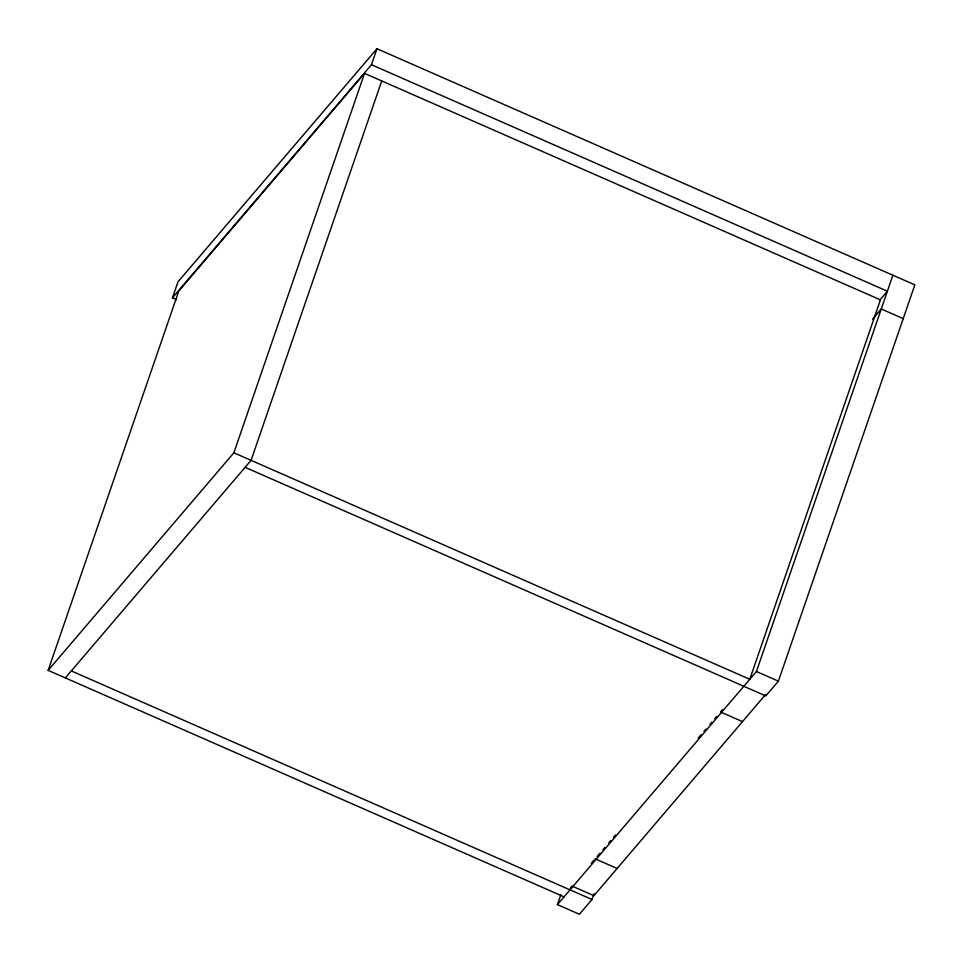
<?xml version="1.0" encoding="UTF-8"?>
<svg xmlns="http://www.w3.org/2000/svg" width="963" height="963" viewBox="0 0 963 963"><rect width="100%" height="100%" fill="white"/><g stroke="black" fill="none" stroke-linecap="round" stroke-linejoin="round"><path stroke-width="1.44" d="M176.59 299.649L172.461 297.832L177.974 281.846L376.966 48.728L914.85 284.867L778.393 681.154L765.79 695.924L245.108 467.332M48.15 670.368L178.793 290.958L364.52 73.381L880.435 299.866L749.792 679.276L233.877 452.791L48.15 670.368L564.053 896.854M233.877 452.791L364.52 73.381M172.461 297.832L371.465 64.726L376.966 48.728M381.721 80.94L251.078 460.338L65.352 677.916M593.954 893.82L592.004 899.502L579.401 914.272L557.421 904.618L560.851 894.663M570.024 889.86L571.011 887.007M557.421 904.618L756.424 671.512L892.882 275.225M879.568 300.36L887.368 291.211L371.465 64.726M872.526 319.21L881.253 308.979L903.222 318.633M591.282 863.366L594.195 859.959M597.096 856.552L600.021 853.134M602.934 849.727L604.872 847.44M608.76 842.89L610.711 840.615M613.624 837.196L615.562 834.921M698.175 738.152L701.088 734.733M704.001 731.326L705.951 729.051M709.839 724.489L711.777 722.214M714.69 718.795L716.641 716.52M722.455 709.707L720.529 711.97L742.497 721.612M765.717 694.419L593.918 895.674L571.938 886.02M756.424 671.512L778.393 681.154M595.158 858.827L617.127 868.482M71.322 670.922L592.004 899.502"/></g></svg>
